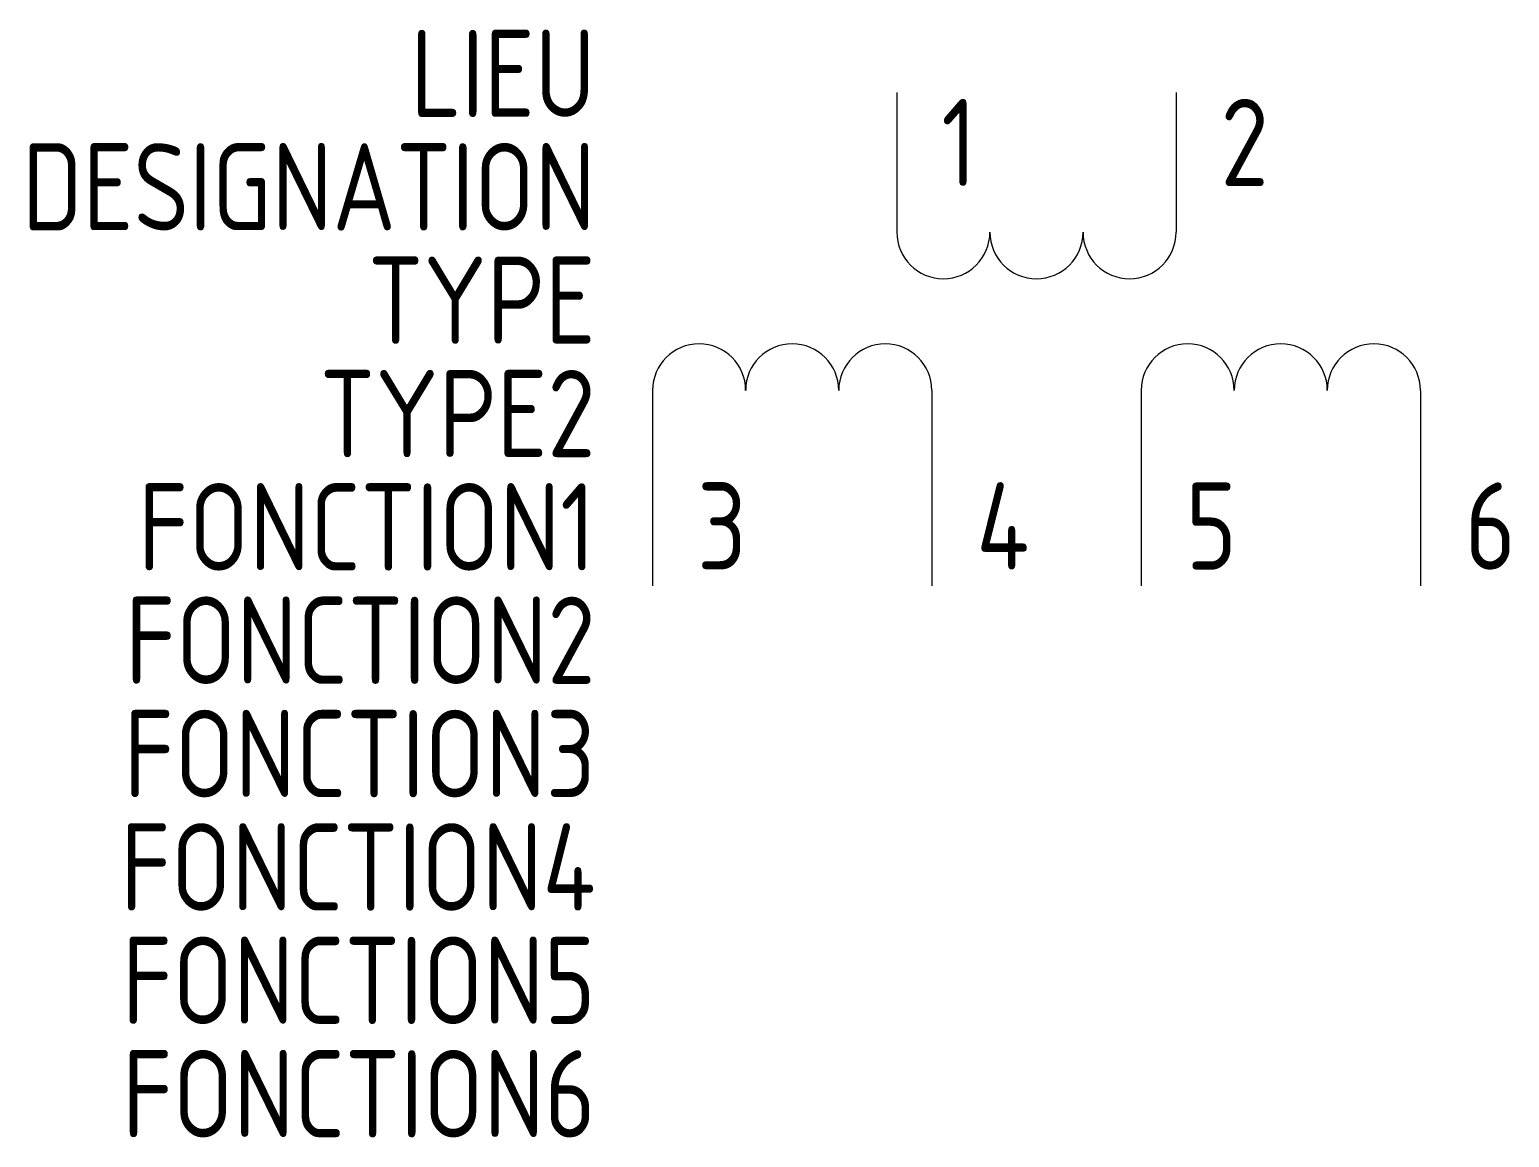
# Model space of a CAD drawing. Extents: x -1609.5 to -1567.1, y -909.5 to -877.8.
import ezdxf
from ezdxf.enums import TextEntityAlignment as Align

# ---------------------------------------------------------------- set-up
doc = ezdxf.new("R2010")
doc.units = 0
for name, color, linetype in [('SYMB_FIL', 3, 'CONTINUOUS'), ('SYMB_TXT_CONTACT', 2, 'CONTINUOUS'), ('SYMB_TXT_NOM', 3, 'CONTINUOUS')]:
    doc.layers.add(name, color=color, linetype=linetype)
doc.styles.add('NET2_5', font='isocp.shx', dxfattribs={"width": 0.9, "height": 2.5})

msp = doc.modelspace()

# ---------------------------------------------------------------- linework, layer by layer
at = {"layer": 'SYMB_FIL'}
for p, q in [((-1584.634, -879.593), (-1584.634, -883.593)), ((-1576.634, -879.593), (-1576.634, -883.593)), ((-1591.634, -888.127), (-1591.634, -893.727)), ((-1583.634, -888.127), (-1583.634, -893.727)), ((-1577.634, -888.127), (-1577.634, -893.727)), ((-1569.634, -888.127), (-1569.634, -893.727))]:
    msp.add_line(p, q, dxfattribs=at)
for centre, start, end in [((-1583.301, -883.593), 180, 0), ((-1580.634, -883.593), 180, 0), ((-1577.967, -883.593), 180, 0), ((-1590.301, -888.127), 0, 180), ((-1587.634, -888.127), 0, 180), ((-1584.967, -888.127), 0, 180), ((-1576.301, -888.127), 0, 180), ((-1573.634, -888.127), 0, 180), ((-1570.967, -888.127), 0, 180)]:
    msp.add_arc(centre, 1.333, start, end, dxfattribs=at)

# ---------------------------------------------------------------- texts
at = {"layer": 'SYMB_TXT_CONTACT', "style": 'NET2_5', "width": 0.9, "flags": 8}
for tag, p, s in [('1', (-1583.359, -882.272), '1'), ('2', (-1575.359, -882.272), '2'), ('3', (-1590.359, -893.266), '3'), ('4', (-1582.359, -893.266), '4'), ('5', (-1576.359, -893.266), '5'), ('6', (-1568.359, -893.266), '6')]:
    msp.add_attdef(tag, p, s, height=2.5, dxfattribs=at)
at = {"layer": 'SYMB_TXT_NOM', "style": 'NET2_5', "width": 0.9, "flags": 8}
for tag, text, p in [('LIEU', '', (-1593.269, -880.293)), ('DESIGNATION', 'T?', (-1593.269, -883.543)), ('TYPE', '?V', (-1593.269, -886.793)), ('TYPE2', '?VA', (-1593.269, -890.043)), ('FONCTION1', '', (-1593.269, -893.293)), ('FONCTION2', '', (-1593.269, -896.543)), ('FONCTION3', '', (-1593.269, -899.793)), ('FONCTION4', '', (-1593.269, -903.043)), ('FONCTION5', '', (-1593.269, -906.293)), ('FONCTION6', '', (-1593.269, -909.543))]:
    msp.add_attdef(tag, text=text, height=2.5, dxfattribs=at).set_placement(p, align=Align.RIGHT)

doc.saveas('drawing.dxf')
